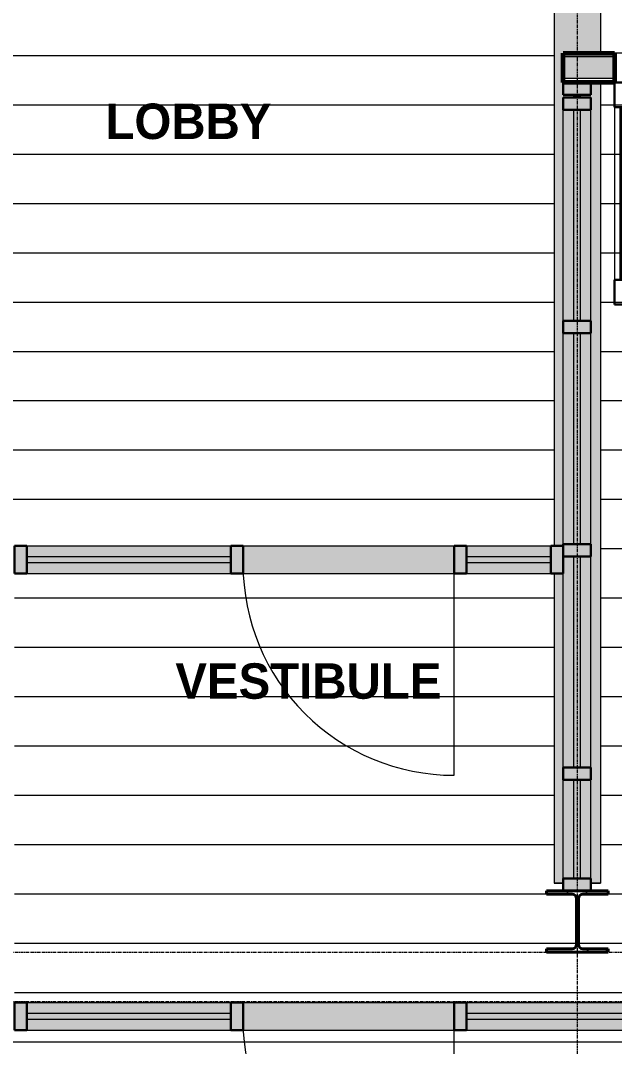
# Model space of a CAD drawing. Header units: inches. Extents: x 127 to 2210, y -1631 to -47.
# Drawn here: x 1710.7 to 1806.9, y -1532.9 to -1366.6 of the extents above; entities that cross this region are included whole.
import ezdxf

# ---------------------------------------------------------------- set-up
doc = ezdxf.new("R2010")
doc.units = ezdxf.units.IN
doc.header["$MEASUREMENT"] = 0
doc.linetypes.add('Grid Line 1_2_', pattern=[0.875, 0.5, -0.125, 0.125, -0.125])
for name, color, linetype, lineweight in [('A-AREA-IDEN', 2, 'Continuous', 9), ('A-DOOR', 31, 'Continuous', 18), ('A-DOOR-GLAZ', 31, 'Continuous', 40), ('A-GLAZ-CURT', 52, 'Continuous', 9), ('A-GLAZ-CWMG', 51, 'Continuous', 9), ('A-ROOF-PATT', 132, 'Continuous', 18), ('A-WALL', 113, 'Continuous', 18), ('A-WALL-PATT', 111, 'Continuous', 60), ('I-WALL', 2, 'Continuous', 18), ('S-BEAM', 12, 'Continuous', 9), ('S-COLS', 52, 'Continuous', 9), ('S-GRID', 1, 'Continuous', 9)]:
    doc.layers.add(name, color=color, linetype=linetype, lineweight=lineweight)
doc.styles.add('Century Gothic_B', font='GOTHICB.TTF', dxfattribs={"height": 5.744479})
pattern_1 = [(0, (0, 0), (20.48, 5.12), [0.845, -14.515, 0.845, -14.515, -81.92]), (0, (0, 0), (20.48, 5.12), [-30.72, 0.845, -29.875, 0.845, -14.515, -35.84]), (0, (0, 0), (20.48, 5.12), [-76.8, 0.845, -9.395, 0.845, -24.755]), (120, (7.68, 2.56), (-14.67405, 15.1762), [0.845, -14.515, 0.845, -14.515, -81.92]), (120, (7.68, 2.56), (-14.67405, 15.1762), [-30.72, 0.845, -29.875, 0.845, -14.515, -35.84]), (120, (7.68, 2.56), (-14.67405, 15.1762), [-76.8, 0.845, -9.395, 0.845, -24.755]), (240, (10.24, 12.8), (-5.80595, -20.2962), [0.845, -14.515, 0.845, -14.515, -81.92]), (240, (10.24, 12.8), (-5.80595, -20.2962), [-30.72, 0.845, -29.875, 0.845, -14.515, -35.84]), (240, (10.24, 12.8), (-5.80595, -20.2962), [-76.8, 0.845, -9.395, 0.845, -24.755])]

# ---------------------------------------------------------------- blocks, each defined once
blk = doc.blocks.new('System Panel - Exterior Glazing-V3-REFLECTED CEILING PLAN - OFFICE ANNEX')
at = {"layer": 'A-GLAZ-CURT', "transparency": 33554649}
blk.add_hatch(color=151, dxfattribs=at).paths.add_polyline_path([(16.53125, 0.25), (16.53125, 1.25), (-16.53125, 1.25), (-16.53125, 0.25)], flags=0)
at = {"layer": 'A-GLAZ-CURT', "color": 50, "lineweight": 18}
for p, q in [((-16.53125, 0.25), (-16.53125, 1.25)), ((-16.53125, 1.25), (16.53125, 1.25)), ((16.53125, 0.25), (-16.53125, 0.25)), ((16.53125, 1.25), (16.53125, 0.25))]:
    blk.add_line(p, q, dxfattribs=at)
at = {"layer": 'A-GLAZ-CURT', "color": 133}
for p, q in [((-16.53125, 1.25), (-16.53125, 0.25)), ((16.53125, 1.25), (16.53125, 0.25))]:
    blk.add_line(p, q, dxfattribs=at)
at = {"layer": 'A-GLAZ-CURT', "color": 143}
for p, q in [((-16.53125, 1.25), (16.53125, 1.25)), ((16.53125, 0.25), (-16.53125, 0.25))]:
    blk.add_line(p, q, dxfattribs=at)
blk = doc.blocks.new('System Panel - Exterior Glazing-436193-REFLECTED CEILING PLAN - OFFICE ANNEX')
at = {"layer": 'A-GLAZ-CURT', "transparency": 33554649}
blk.add_hatch(color=151, dxfattribs=at).paths.add_polyline_path([(17.59375, 0.25), (17.59375, 1.25), (-17.59375, 1.25), (-17.59375, 0.25)], flags=0)
at = {"layer": 'A-GLAZ-CURT', "color": 50, "lineweight": 18}
for p, q in [((-17.59375, 0.25), (-17.59375, 1.25)), ((-17.59375, 1.25), (17.59375, 1.25)), ((17.59375, 0.25), (-17.59375, 0.25)), ((17.59375, 1.25), (17.59375, 0.25))]:
    blk.add_line(p, q, dxfattribs=at)
at = {"layer": 'A-GLAZ-CURT', "color": 133}
for p, q in [((-17.59375, 1.25), (-17.59375, 0.25)), ((17.59375, 1.25), (17.59375, 0.25))]:
    blk.add_line(p, q, dxfattribs=at)
at = {"layer": 'A-GLAZ-CURT', "color": 143}
for p, q in [((-17.59375, 1.25), (17.59375, 1.25)), ((17.59375, 0.25), (-17.59375, 0.25))]:
    blk.add_line(p, q, dxfattribs=at)
blk = doc.blocks.new('Rectangular Mullion - Exterior 2_ x 4_5_-V6-REFLECTED CEILING PLAN - OFFICE ANNEX')
at = {"layer": 'A-GLAZ-CWMG'}
blk.add_hatch(color=170, dxfattribs=at).paths.add_polyline_path([(-2, 1.5), (-2, -3), (0, -3), (0, 1.5)], flags=0)
at = {"layer": 'A-GLAZ-CWMG', "color": 90, "lineweight": 30}
for p, q in [((-2, 1.5), (0, 1.5)), ((-2, -3), (-2, 1.5)), ((0, 1.5), (0, -3)), ((0, -3), (-2, -3))]:
    blk.add_line(p, q, dxfattribs=at)
blk = doc.blocks.new('Rectangular Mullion - Exterior 2_ x 4_5_-V7-REFLECTED CEILING PLAN - OFFICE ANNEX')
at = {"layer": 'A-GLAZ-CWMG'}
h = blk.add_hatch(color=170, dxfattribs=at)
h.paths.add_polyline_path([(1782.94, -1530.21), (1818.12, -1530.21), (1818.12, -1528.46), (1782.94, -1528.46)], flags=0)
h.paths.add_polyline_path([(1818.12, -1527.46), (1818.12, -1525.71), (1782.94, -1525.71), (1782.94, -1527.46)], flags=0)
blk.add_hatch(color=170, dxfattribs=at).paths.add_polyline_path([(1818.12, -1528.46), (1818.12, -1527.46), (1782.94, -1527.46), (1782.94, -1528.46)], flags=0)
at = {"layer": 'A-GLAZ-CWMG', "color": 7}
for p, q in [((1782.94, -1525.71), (1818.12, -1525.71)), ((1782.94, -1530.21), (1818.12, -1530.21))]:
    blk.add_line(p, q, dxfattribs=at)
blk = doc.blocks.new('Rectangular Mullion - Exterior 2_ x 4_5_-V10-REFLECTED CEILING PLAN - OFFICE ANNEX')
at = {"layer": 'A-GLAZ-CWMG'}
blk.add_hatch(color=170, dxfattribs=at).paths.add_polyline_path([(1, 1.5), (1, -3), (-1, -3), (-1, 1.5)], flags=0)
at = {"layer": 'A-GLAZ-CWMG', "color": 90, "lineweight": 30}
for p, q in [((1, 1.5), (-1, 1.5)), ((-1, 1.5), (-1, -3)), ((1, -3), (1, 1.5)), ((-1, -3), (1, -3))]:
    blk.add_line(p, q, dxfattribs=at)
blk = doc.blocks.new('Rectangular Mullion - Exterior 2_ x 4_5_-V11-REFLECTED CEILING PLAN - OFFICE ANNEX')
at = {"layer": 'A-GLAZ-CWMG'}
h = blk.add_hatch(color=170, dxfattribs=at)
h.paths.add_polyline_path([(368.69, -1488.27), (368.69, -1455.21), (366.94, -1455.21), (366.94, -1488.27)], flags=0)
h.paths.add_polyline_path([(369.69, -1488.27), (371.44, -1488.27), (371.44, -1455.21), (369.69, -1455.21), (369.69, -1468.26)], flags=0)
blk.add_hatch(color=170, dxfattribs=at).paths.add_polyline_path([(369.69, -1488.27), (369.69, -1455.21), (368.69, -1455.21), (368.69, -1488.27)], flags=0)
at = {"layer": 'A-GLAZ-CWMG', "color": 143}
for p, q in [((368.69, -1455.21), (366.94, -1455.21)), ((371.44, -1455.21), (369.69, -1455.21))]:
    blk.add_line(p, q, dxfattribs=at)
at = {"layer": 'A-GLAZ-CWMG', "color": 7}
for p, q in [((366.94, -1455.21), (366.94, -1488.27)), ((371.44, -1455.21), (371.44, -1488.27))]:
    blk.add_line(p, q, dxfattribs=at)
at = {"layer": 'A-GLAZ-CWMG', "color": 133}
blk.add_line((369.69, -1455.21), (368.69, -1455.21), dxfattribs=at)
blk = doc.blocks.new('Door_Single_Storefront - one-V12-REFLECTED CEILING PLAN - OFFICE ANNEX')
at = {"layer": 'A-DOOR', "color": 50}
blk.add_line((-17.09375, 34.1875), (-17.09375, 0), dxfattribs=at)
blk.add_arc((-17.09375, 0), 34.1875, 360, 90, dxfattribs=at)
blk = doc.blocks.new('Rectangular Mullion - Exterior 2_ x 4_5_-V13-REFLECTED CEILING PLAN - OFFICE ANNEX')
at = {"layer": 'A-GLAZ-CWMG'}
blk.add_hatch(color=170, dxfattribs=at).paths.add_polyline_path([(1754.36, -1530.21), (1780.94, -1530.21), (1780.94, -1525.71), (1746.75, -1525.71), (1746.75, -1530.21)], flags=0)
at = {"layer": 'A-GLAZ-CWMG', "color": 7}
for p, q in [((1746.75, -1525.71), (1780.94, -1525.71)), ((1746.75, -1530.21), (1780.94, -1530.21))]:
    blk.add_line(p, q, dxfattribs=at)
blk = doc.blocks.new('Rectangular Mullion - Exterior 2_ x 4_5_-V14-REFLECTED CEILING PLAN - OFFICE ANNEX')
at = {"layer": 'A-GLAZ-CWMG'}
blk.add_hatch(color=170, dxfattribs=at).paths.add_polyline_path([(1, 1.5), (1, -3), (-1, -3), (-1, 1.5)], flags=0)
at = {"layer": 'A-GLAZ-CWMG', "color": 90, "lineweight": 30}
for p, q in [((1, 1.5), (-1, 1.5)), ((-1, 1.5), (-1, -3)), ((1, -3), (1, 1.5)), ((-1, -3), (1, -3))]:
    blk.add_line(p, q, dxfattribs=at)
blk = doc.blocks.new('W-Wide Flange - W18X50-622134-REFLECTED CEILING PLAN - OFFICE ANNEX')
at = {"layer": 'S-BEAM'}
h = blk.add_hatch(color=71, dxfattribs=at)
h.paths.add_polyline_path([(1804.69, -1506.37), (1804.69, -1376.59), (1803.12, -1376.59), (1803.12, -1378.59), (1801.37, -1378.59), (1801.37, -1379.04), (1803.12, -1379.04), (1803.12, -1506.37), (1803.2, -1506.37)], flags=0)
h.paths.add_polyline_path([(1797.19, -1506.37), (1798.62, -1506.37), (1798.62, -1456.21), (1797.19, -1456.21), (1797.19, -1505.61)], flags=0)
h.paths.add_polyline_path([(1797.19, -1451.71), (1798.62, -1451.71), (1798.62, -1379.04), (1800.37, -1379.04), (1800.37, -1378.59), (1798.62, -1378.59), (1798.62, -1371.84), (1804.69, -1371.84), (1804.69, -1173.33), (1797.19, -1173.33), (1797.19, -1173.52), (1799.69, -1173.52), (1799.69, -1175.65), (1797.19, -1175.65), (1797.19, -1451.42)], flags=0)
h.paths.add_polyline_path([(1800.08, -1289.65), (1799.95, -1289.65), (1799.95, -1286.82), (1800.08, -1286.82), (1800.08, -1286.88), (1800.01, -1286.88), (1800.01, -1289.59), (1800.15, -1289.59), (1800.15, -1286.03), (1799.95, -1286.03), (1799.95, -1179.27), (1800.15, -1179.27), (1800.15, -1175.71), (1801.72, -1175.71), (1801.72, -1179.27), (1802.08, -1179.27), (1802.08, -1289.65), (1800.15, -1289.65)], flags=0)
h.paths.add_polyline_path([(1802.02, -1289.59), (1802.02, -1286.09), (1801.79, -1286.09), (1801.79, -1286.28), (1801.72, -1286.28), (1801.72, -1289.59)], flags=0)
h.paths.add_polyline_path([(1797.19, -1175.59), (1799.62, -1175.59), (1799.62, -1175.45), (1797.19, -1175.45)], flags=0)
h.paths.add_polyline_path([(1799.62, -1173.88), (1799.62, -1173.59), (1797.19, -1173.59), (1797.19, -1173.88), (1799.33, -1173.88)], flags=0)
h.paths.add_polyline_path([(1797.19, -1172.77), (1800.08, -1172.77), (1800.56, -1172.57), (1800.77, -1172.08), (1800.77, -1164.6), (1800.56, -1164.11), (1800.08, -1163.9), (1797.19, -1163.9), (1797.19, -1170.08)], flags=0)
h.paths.add_polyline_path([(1804.69, -1172.77), (1804.69, -1163.9), (1801.8, -1163.9), (1801.31, -1164.11), (1801.11, -1164.6), (1801.11, -1172.08), (1801.31, -1172.57), (1801.8, -1172.77), (1803.2, -1172.77)], flags=0)
h.paths.add_polyline_path([(1797.19, -1163.35), (1804.69, -1163.35), (1804.69, -800.04), (1797.19, -800.04), (1797.19, -1157.12)], flags=0)
blk.add_hatch(color=71, dxfattribs=at).paths.add_polyline_path([(1800.37, -1379.04), (1801.37, -1379.04), (1801.37, -1378.59), (1800.37, -1378.59)], flags=0)
at = {"layer": 'S-BEAM', "color": 7}
for p, q in [((1804.69, -1173.33), (1804.69, -1371.84)), ((1797.19, -1175.65), (1797.19, -1451.71)), ((1804.69, -1376.59), (1804.69, -1506.37)), ((1797.19, -1456.21), (1797.19, -1506.37)), ((1797.19, -1506.4), (1797.19, -1506.37)), ((1797.19, -1506.37), (1798.62, -1506.37)), ((1798.62, -1506.4), (1797.19, -1506.4)), ((1803.12, -1506.37), (1804.69, -1506.37)), ((1804.69, -1506.4), (1803.12, -1506.4)), ((1804.69, -1506.37), (1804.69, -1506.4))]:
    blk.add_line(p, q, dxfattribs=at)
blk = doc.blocks.new('Open Source Metal Building_Exterior_rvt-1-REFLECTED CEILING PLAN - OFFICE ANNEX')
at = {"layer": 'A-ROOF-PATT', "lineweight": 9}
h = blk.add_hatch(dxfattribs=at)
h.set_pattern_fill('FP_33', style=0, pattern_type=2)
h.set_pattern_definition([(180, (-24239.079, 21231.977), (1e-15, 7.993), [])])
h.paths.add_polyline_path([(2105.44, -1624.02), (2105.44, -1405.9), (2045.94, -1405.9), (2045.94, -1405.96), (2042.31, -1405.96), (2042.31, -1409.46), (2045.94, -1409.46), (2045.95, -1418.21), (2046.94, -1418.21), (2046.94, -1527.65), (2045.44, -1527.65), (2045.44, -1528.21), (2046.94, -1528.21), (2046.94, -1530.21), (1709.69, -1530.21), (1709.69, -1528.09), (777.4, -1528.09), (777.4, -1529.45), (774.57, -1529.45), (774.57, -1529.32), (774.63, -1529.32), (774.63, -1529.38), (777.34, -1529.38), (777.34, -1529.25), (773.78, -1529.25), (773.78, -1529.45), (491.06, -1529.45), (491.06, -1529.25), (487.5, -1529.25), (487.5, -1529.38), (490.21, -1529.38), (490.21, -1529.32), (490.27, -1529.32), (490.27, -1529.45), (487.44, -1529.45), (487.44, -1528.09), (487.19, -1528.09), (487.19, -1530.21), (366.94, -1530.21), (366.94, -1453.21), (367.7, -1453.21), (367.7, -1450.38), (367.83, -1450.38), (367.83, -1450.44), (367.76, -1450.44), (367.76, -1453.15), (367.9, -1453.15), (367.9, -1449.59), (367.7, -1449.59), (367.7, -1128.83), (367.9, -1128.83), (367.9, -1125.33), (367.76, -1125.33), (367.76, -1127.98), (367.83, -1127.98), (367.83, -1128.04), (367.7, -1128.04), (367.7, -1019.33), (370.44, -1019.33), (370.44, -1015.83), (367.94, -1015.83), (367.94, -1004.85), (370.44, -1004.85), (370.44, -1001.35), (188.44, -1001.35), (188.44, -1624.02), (1949.7, -1624.02)], flags=0)
h.paths.add_polyline_path([(1754.36, -1525.71), (2042.44, -1525.71), (2042.44, -1418.21), (2033.56, -1418.21), (2033.56, -1347.59), (2033.06, -1347.59), (2033.06, -1506.4), (2025.56, -1506.37), (2025.56, -1347.59), (1949.31, -1347.59), (1949.31, -1376.59), (1804.69, -1376.59), (1804.69, -1506.4), (1803.12, -1506.4), (1803.12, -1507.61), (1805.94, -1507.61), (1805.94, -1508.16), (1801.8, -1508.16), (1801.31, -1508.37), (1801.11, -1508.86), (1801.11, -1516.34), (1801.31, -1516.82), (1801.8, -1517.03), (1805.94, -1517.03), (1805.94, -1517.59), (1795.94, -1517.59), (1795.94, -1517.03), (1800.08, -1517.03), (1800.56, -1516.82), (1800.77, -1516.34), (1800.77, -1508.86), (1800.56, -1508.37), (1800.08, -1508.16), (1795.94, -1508.16), (1795.94, -1507.61), (1798.62, -1507.61), (1798.62, -1506.4), (1797.19, -1506.37), (1797.19, -1456.21), (1709.69, -1456.21), (1709.69, -1525.71), (1746.75, -1525.71)], flags=0)
h.paths.add_polyline_path([(452.12, -1525.71), (487.19, -1525.71), (487.19, -1516.84), (637.54, -1516.82), (637.75, -1516.34), (637.75, -1508.86), (637.54, -1508.37), (637.05, -1508.16), (632.92, -1508.16), (632.92, -1507.61), (642.92, -1507.61), (642.92, -1508.16), (638.78, -1508.16), (638.29, -1508.37), (638.09, -1508.86), (638.09, -1516.34), (638.32, -1516.84), (895.02, -1516.82), (895.23, -1516.34), (895.23, -1508.86), (895.02, -1508.37), (894.53, -1508.16), (890.39, -1508.16), (890.39, -1507.61), (900.39, -1507.61), (900.39, -1508.16), (896.26, -1508.16), (895.77, -1508.37), (895.56, -1508.86), (895.56, -1516.34), (895.79, -1516.84), (1102.03, -1516.84), (1102.03, -1331.96), (1118.6, -1331.96), (1118.6, -1017.21), (1082.4, -1017.21), (1082.4, -1012.46), (1116.03, -1012.46), (1116.03, -975.09), (1101.28, -975.09), (1101.28, -945.09), (1116.03, -945.09), (1116.03, -933.09), (1101.28, -933.09), (1101.28, -922.59), (1090.78, -922.59), (1090.78, -907.84), (1069.4, -907.84), (1069.4, -922.59), (949.4, -922.59), (949.4, -907.84), (928.03, -907.84), (928.03, -922.59), (917.53, -922.59), (917.53, -933.09), (902.78, -933.09), (902.78, -945.09), (917.53, -945.09), (917.53, -975.09), (902.78, -975.09), (902.78, -1012.46), (934.4, -1012.46), (934.4, -1017.21), (899.14, -1017.21), (899.14, -1506.4), (891.64, -1506.37), (891.64, -1015.33), (890.39, -1015.33), (890.39, -1014.77), (891.64, -1014.77), (891.64, -1005.9), (890.39, -1005.9), (890.39, -1005.35), (891.64, -1005.35), (891.64, -962.77), (641.67, -962.77), (641.67, -1005.35), (642.92, -1005.35), (642.92, -1005.9), (641.67, -1005.9), (641.67, -1014.77), (642.92, -1014.77), (642.92, -1015.33), (641.67, -1015.33), (641.67, -1506.4), (634.17, -1506.37), (634.17, -1015.33), (632.92, -1015.33), (632.92, -1014.77), (634.17, -1014.77), (634.17, -1005.9), (632.92, -1005.9), (632.92, -1005.35), (634.17, -1005.35), (634.17, -962.77), (627.56, -962.77), (627.56, -1012.71), (481.44, -1012.71), (481.44, -1127.7), (387.19, -1127.7), (387.19, -1506.4), (379.69, -1506.37), (379.69, -1173.33), (379.19, -1173.33), (379.19, -1507.61), (388.44, -1507.61), (388.44, -1508.16), (384.3, -1508.16), (383.81, -1508.37), (383.61, -1508.86), (383.61, -1516.34), (383.81, -1516.82), (384.3, -1517.03), (388.44, -1517.03), (388.44, -1517.59), (379.19, -1517.59), (379.19, -1522.46), (371.44, -1522.46), (371.44, -1525.71), (451.12, -1525.71)], flags=0)
h.paths.add_polyline_path([(2024.31, -1517.59), (2024.31, -1517.03), (2028.45, -1517.03), (2028.94, -1516.82), (2029.14, -1516.34), (2029.14, -1508.86), (2028.94, -1508.37), (2028.45, -1508.16), (2024.31, -1508.16), (2024.31, -1507.61), (2034.31, -1507.61), (2034.31, -1508.16), (2030.17, -1508.16), (2029.68, -1508.37), (2029.48, -1508.86), (2029.48, -1516.34), (2029.68, -1516.82), (2030.17, -1517.03), (2034.31, -1517.03), (2034.31, -1517.59), (2028.45, -1517.59)], flags=0)
h.paths.add_polyline_path([(192.44, -1517.59), (192.44, -1517.03), (196.58, -1517.03), (197.06, -1516.82), (197.27, -1516.34), (197.27, -1508.86), (197.06, -1508.37), (196.58, -1508.16), (192.44, -1508.16), (192.44, -1507.61), (202.44, -1507.61), (202.44, -1508.16), (198.3, -1508.16), (197.81, -1508.37), (197.61, -1508.86), (197.61, -1516.34), (197.81, -1516.82), (198.3, -1517.03), (202.44, -1517.03), (202.44, -1517.59), (196.58, -1517.59)], flags=0)
h.paths.add_polyline_path([(382.58, -1517.03), (383.06, -1516.82), (383.27, -1516.34), (383.27, -1508.86), (383.06, -1508.37), (382.58, -1508.16), (379.19, -1508.16), (379.19, -1517.03)], flags=0)
h.paths.add_polyline_path([(1591.49, -1516.84), (1591.98, -1516.82), (1592.18, -1516.34), (1592.18, -1508.86), (1591.98, -1508.37), (1591.49, -1508.16), (1589.78, -1508.16), (1589.78, -1516.84)], flags=0)
h.paths.add_polyline_path([(1593.21, -1516.84), (1704.94, -1516.84), (1704.94, -1451.71), (1797.19, -1451.71), (1797.19, -1175.65), (1796.85, -1175.65), (1796.85, -1175.52), (1796.92, -1175.52), (1796.92, -1175.59), (1797.19, -1175.59), (1797.19, -1175.45), (1796.06, -1175.45), (1796.06, -1175.65), (1644.06, -1175.65), (1644.06, -1175.45), (1640.5, -1175.45), (1640.5, -1175.59), (1643.21, -1175.59), (1643.21, -1175.52), (1643.27, -1175.52), (1643.27, -1175.65), (1640.44, -1175.65), (1640.44, -1173.52), (1797.19, -1173.52), (1797.19, -1173.33), (1795.94, -1173.33), (1795.94, -1172.77), (1797.19, -1172.77), (1797.19, -1163.9), (1795.94, -1163.9), (1795.94, -1163.35), (1797.19, -1163.35), (1797.19, -800.04), (1596.1, -800.04), (1596.1, -1005.35), (1597.35, -1005.35), (1597.35, -1005.9), (1596.1, -1005.9), (1596.1, -1014.77), (1597.35, -1014.77), (1597.35, -1015.33), (1596.1, -1015.33), (1596.1, -1163.35), (1597.35, -1163.35), (1597.35, -1163.9), (1596.1, -1163.9), (1596.1, -1172.77), (1597.35, -1172.77), (1597.35, -1173.33), (1596.1, -1173.33), (1596.1, -1506.4), (1589.78, -1506.4), (1589.78, -1507.61), (1597.35, -1507.61), (1597.35, -1508.16), (1593.21, -1508.16), (1592.73, -1508.37), (1592.52, -1508.86), (1592.52, -1516.34), (1592.75, -1516.84)], flags=0)
h.paths.add_polyline_path([(2029.13, -1507.06), (2029.13, -1506.43), (2029.49, -1506.43), (2029.49, -1507.06)], flags=0)
h.paths.add_polyline_path([(1592.18, -1507.06), (1592.18, -1506.43), (1592.53, -1506.43), (1592.53, -1507.06)], flags=0)
h.paths.add_polyline_path([(895.22, -1507.06), (895.22, -1506.43), (895.57, -1506.43), (895.57, -1507.06)], flags=0)
h.paths.add_polyline_path([(637.74, -1507.06), (637.74, -1506.43), (638.09, -1506.43), (638.09, -1507.06)], flags=0)
h.paths.add_polyline_path([(383.26, -1507.06), (383.26, -1506.43), (383.61, -1506.43), (383.61, -1507.06)], flags=0)
h.paths.add_polyline_path([(197.61, -1507.06), (197.26, -1507.06), (197.26, -1506.43), (197.61, -1506.43)], flags=0)
h.paths.add_polyline_path([(201.19, -1506.4), (193.69, -1506.37), (193.69, -1173.33), (192.44, -1173.33), (192.44, -1172.77), (193.69, -1172.77), (193.69, -1163.9), (192.44, -1163.9), (192.44, -1163.35), (193.69, -1163.35), (193.69, -1015.83), (201.19, -1015.83), (201.19, -1163.35), (202.44, -1163.35), (202.44, -1163.9), (201.19, -1163.9), (201.19, -1172.77), (202.44, -1172.77), (202.44, -1173.33), (201.19, -1173.33), (201.19, -1506.37)], flags=0)
h.paths.add_polyline_path([(1804.69, -1371.84), (1860.56, -1371.84), (1860.56, -800.04), (1804.69, -800.04), (1804.69, -1163.35), (1805.94, -1163.35), (1805.94, -1163.9), (1804.69, -1163.9), (1804.69, -1172.77), (1805.94, -1172.77), (1805.94, -1173.33), (1804.69, -1173.33), (1804.69, -1364.55)], flags=0)
h.paths.add_polyline_path([(1180.32, -1331.96), (1181.03, -1331.96), (1181.03, -1017.21), (1126.1, -1017.21), (1126.1, -1331.96), (1180.28, -1331.96)], flags=0)
h.paths.add_polyline_path([(1643.81, -1173.88), (1643.81, -1173.81), (1644, -1173.81), (1644, -1173.59), (1640.5, -1173.59), (1640.5, -1173.88), (1643.7, -1173.88)], flags=0)
h.paths.add_polyline_path([(1796.42, -1173.88), (1797.19, -1173.88), (1797.19, -1173.59), (1796.13, -1173.59), (1796.13, -1173.81), (1796.31, -1173.81), (1796.31, -1173.88)], flags=0)
h.paths.add_polyline_path([(379.19, -1172.66), (379.41, -1172.57), (379.61, -1172.08), (379.61, -1164.6), (379.41, -1164.11), (379.19, -1164.02), (379.19, -1172.57)], flags=0)
h.paths.add_polyline_path([(379.19, -1163.35), (379.69, -1163.35), (379.69, -1127.7), (379.19, -1127.7), (379.19, -1157.12)], flags=0)
h.paths.add_polyline_path([(387.19, -1122.95), (476.69, -1122.95), (476.69, -1012.71), (387.19, -1012.71), (387.19, -1014.77), (388.44, -1014.77), (388.44, -1015.33), (387.19, -1015.33)], flags=0)
h.paths.add_polyline_path([(379.69, -1122.95), (379.69, -1015.33), (379.19, -1015.33), (379.19, -1122.95)], flags=0)
h.paths.add_polyline_path([(201.19, -1015.33), (192.44, -1015.33), (192.44, -1014.77), (196.58, -1014.77), (197.06, -1014.57), (197.27, -1014.08), (197.27, -1006.6), (197.06, -1006.11), (196.58, -1005.9), (192.44, -1005.9), (192.44, -1005.35), (202.44, -1005.35), (202.44, -1005.9), (198.3, -1005.9), (197.81, -1006.11), (197.61, -1006.6), (197.61, -1014.08), (197.81, -1014.57), (198.3, -1014.77), (202.44, -1014.77), (202.44, -1015.33)], flags=0)
h.paths.add_polyline_path([(379.69, -1014.77), (379.69, -1012.71), (379.19, -1012.71), (379.19, -1014.77)], flags=0)
h.paths.add_polyline_path([(614.87, -1007.96), (622.81, -1007.96), (622.81, -698.96), (387.19, -698.96), (387.19, -1005.35), (388.44, -1005.35), (388.44, -1005.9), (387.19, -1005.9), (387.19, -1007.96), (582.31, -1007.96)], flags=0)
h.paths.add_polyline_path([(379.69, -1007.96), (379.69, -1005.9), (379.19, -1005.9), (379.19, -1007.96)], flags=0)
h.paths.add_polyline_path([(379.19, -1005.35), (379.69, -1005.35), (379.69, -698.96), (379.19, -698.96), (379.19, -1004.08)], flags=0)
h.paths.add_polyline_path([(649.19, -958.02), (891.64, -958.02), (891.64, -698.96), (641.67, -698.96), (641.67, -958.02), (647.43, -958.02)], flags=0)
h.paths.add_polyline_path([(634.17, -958.02), (634.17, -698.96), (627.56, -698.96), (627.56, -958.02)], flags=0)
h.paths.add_polyline_path([(1100.88, -931.59), (1100.5, -931.59), (1100.5, -931.26), (1100.88, -931.26)], flags=0)
h.paths.add_polyline_path([(926.53, -923.37), (926.2, -923.37), (926.2, -922.98), (926.53, -922.98)], flags=0)
at = {"layer": 'S-COLS'}
h = blk.add_hatch(dxfattribs=at)
h.set_pattern_fill('FP_34', color=256, style=0, pattern_type=2)
h.set_pattern_definition([(45, (0, 0), (-6.335677, 6.335677), []), (45, (0, 9.6), (-6.335677, 6.335677), [])])
h.paths.add_polyline_path([(1803.2, -1517.59), (1805.94, -1517.59), (1805.94, -1517.03), (1801.8, -1517.03), (1801.31, -1516.82), (1801.11, -1516.34), (1801.11, -1508.86), (1801.31, -1508.37), (1801.8, -1508.16), (1805.94, -1508.16), (1805.94, -1507.61), (1795.94, -1507.61), (1795.94, -1508.16), (1800.08, -1508.16), (1800.56, -1508.37), (1800.77, -1508.86), (1800.77, -1516.34), (1800.56, -1516.82), (1800.08, -1517.03), (1795.94, -1517.03), (1795.94, -1517.59)], flags=0)
at = {"layer": 'S-COLS', "color": 130, "lineweight": 40}
for p, q in [((1795.94, -1507.61), (1805.94, -1507.61)), ((1795.94, -1508.16), (1795.94, -1507.61)), ((1800.08, -1508.16), (1795.94, -1508.16)), ((1805.94, -1508.16), (1801.8, -1508.16)), ((1805.94, -1507.61), (1805.94, -1508.16)), ((1800.77, -1516.34), (1800.77, -1508.86)), ((1801.11, -1508.86), (1801.11, -1516.34)), ((1795.94, -1517.59), (1795.94, -1517.03)), ((1795.94, -1517.03), (1800.08, -1517.03)), ((1805.94, -1517.59), (1795.94, -1517.59)), ((1801.8, -1517.03), (1805.94, -1517.03)), ((1805.94, -1517.03), (1805.94, -1517.59))]:
    blk.add_line(p, q, dxfattribs=at)
for centre, start, end in [((1800.08, -1508.86), 0, 90), ((1801.8, -1508.86), 90, 180), ((1800.08, -1516.34), 270, 0), ((1801.8, -1516.34), 180, 270)]:
    blk.add_arc(centre, 0.691, start, end, dxfattribs=at)
at = {"layer": 'S-GRID', "linetype": 'Grid Line 1_2_'}
for p, q in [((1800.94, -1631.19), (1800.94, -124.28)), ((329.05, -1517.59), (2105.65, -1517.59)), ((329.05, -1525.59), (2105.65, -1525.59))]:
    blk.add_line(p, q, dxfattribs=at)
at = {"lineweight": 9}
for name, p in [('W-Wide Flange - W18X50-622134-REFLECTED CEILING PLAN - OFFICE ANNEX', (0, 0)), ('Rectangular Mullion - Exterior 2_ x 4_5_-V13-REFLECTED CEILING PLAN - OFFICE ANNEX', (0, 0)), ('Rectangular Mullion - Exterior 2_ x 4_5_-V7-REFLECTED CEILING PLAN - OFFICE ANNEX', (0, 0)), ('System Panel - Exterior Glazing-V3-REFLECTED CEILING PLAN - OFFICE ANNEX', (1728.22, -1528.71)), ('System Panel - Exterior Glazing-436193-REFLECTED CEILING PLAN - OFFICE ANNEX', (1800.53, -1528.71))]:
    blk.add_blockref(name, p, dxfattribs=at)
for name, p, rotation in [('Rectangular Mullion - Exterior 2_ x 4_5_-V6-REFLECTED CEILING PLAN - OFFICE ANNEX', (1709.69, -1528.71), 180), ('Rectangular Mullion - Exterior 2_ x 4_5_-V11-REFLECTED CEILING PLAN - OFFICE ANNEX', (256.48, -1897.15), 90), ('Door_Single_Storefront - one-V12-REFLECTED CEILING PLAN - OFFICE ANNEX', (1763.84, -1528.71), 180)]:
    blk.add_blockref(name, p, dxfattribs=dict(at, rotation=rotation))
at = {"lineweight": 9, "extrusion": (0, 0, -1), "rotation": 180}
for name, p in [('Rectangular Mullion - Exterior 2_ x 4_5_-V14-REFLECTED CEILING PLAN - OFFICE ANNEX', (-1745.75, -1528.71)), ('Rectangular Mullion - Exterior 2_ x 4_5_-V10-REFLECTED CEILING PLAN - OFFICE ANNEX', (-1781.94, -1528.71))]:
    blk.add_blockref(name, p, dxfattribs=at)
blk = doc.blocks.new('Single-Glass 1 - 36_ x 84_-564710-REFLECTED CEILING PLAN - OFFICE ANNEX')
at = {"layer": 'A-DOOR', "lineweight": 30}
for p, q in [((16, 34.375), (16, 38.375)), ((18, 38.375), (16, 38.375)), ((18, 34.375), (18, 38.375)), ((16, 34.375), (18, 34.375)), ((16, 6.375), (18, 6.375)), ((16, 2.375), (16, 6.375)), ((18, 2.375), (18, 6.375)), ((18, 2.375), (16, 2.375))]:
    blk.add_line(p, q, dxfattribs=at)
at = {"layer": 'A-DOOR', "lineweight": 9}
for p, q in [((16, 6.375), (16, 34.375)), ((18, 6.375), (18, 34.375))]:
    blk.add_line(p, q, dxfattribs=at)
blk.add_arc((18, 2.375), 36, 90, 180, dxfattribs=at)
at = {"layer": 'A-DOOR-GLAZ'}
blk.add_line((17, 34.375), (17, 6.375), dxfattribs=at)
blk = doc.blocks.new('System Panel - Exterior Glazing-696241-REFLECTED CEILING PLAN - OFFICE ANNEX')
at = {"layer": 'A-GLAZ-CURT', "transparency": 33554649}
blk.add_hatch(color=256, dxfattribs=at).paths.add_polyline_path([(-8, 0.25), (8, 0.25), (8, 1.25), (-8, 1.25)], flags=0)
at = {"layer": 'A-GLAZ-CURT', "lineweight": 18}
for p, q in [((-8, 0.25), (-8, 1.25)), ((-8, 1.25), (8, 1.25)), ((8, 0.25), (-8, 0.25)), ((8, 1.25), (8, 0.25))]:
    blk.add_line(p, q, dxfattribs=at)
at = {"layer": 'A-GLAZ-CURT'}
for p, q in [((-8, 1.25), (-8, 0.25)), ((-8, 1.25), (8, 1.25)), ((8, 0.25), (-8, 0.25)), ((8, 1.25), (8, 0.25))]:
    blk.add_line(p, q, dxfattribs=at)
blk = doc.blocks.new('System Panel - Exterior Glazing-430016-REFLECTED CEILING PLAN - OFFICE ANNEX')
at = {"layer": 'A-GLAZ-CURT', "transparency": 33554649}
blk.add_hatch(color=256, dxfattribs=at).paths.add_polyline_path([(-17.09375, 0.25), (17.09375, 0.25), (17.09375, 1.25), (-17.09375, 1.25)], flags=0)
at = {"layer": 'A-GLAZ-CURT', "lineweight": 18}
for p, q in [((-17.09375, 0.25), (-17.09375, 1.25)), ((-17.09375, 1.25), (17.09375, 1.25)), ((17.09375, 0.25), (-17.09375, 0.25)), ((17.09375, 1.25), (17.09375, 0.25))]:
    blk.add_line(p, q, dxfattribs=at)
at = {"layer": 'A-GLAZ-CURT'}
for p, q in [((-17.09375, 1.25), (-17.09375, 0.25)), ((-17.09375, 1.25), (17.09375, 1.25)), ((17.09375, 0.25), (-17.09375, 0.25)), ((17.09375, 1.25), (17.09375, 0.25))]:
    blk.add_line(p, q, dxfattribs=at)
blk = doc.blocks.new('System Panel - Exterior Glazing-696223-REFLECTED CEILING PLAN - OFFICE ANNEX')
at = {"layer": 'A-GLAZ-CURT', "transparency": 33554649}
blk.add_hatch(color=256, dxfattribs=at).paths.add_polyline_path([(-0.23, 0.25), (0.23, 0.25), (0.23, 1.25), (-0.23, 1.25)], flags=0)
at = {"layer": 'A-GLAZ-CURT', "lineweight": 18}
for p, q in [((-0.23, 0.25), (-0.23, 1.25)), ((-0.23, 1.25), (0.23, 1.25)), ((0.23, 0.25), (-0.23, 0.25)), ((0.23, 1.25), (0.23, 0.25))]:
    blk.add_line(p, q, dxfattribs=at)
at = {"layer": 'A-GLAZ-CURT'}
for p, q in [((-0.23, 1.25), (0.23, 1.25)), ((0.23, 0.25), (-0.23, 0.25))]:
    blk.add_line(p, q, dxfattribs=at)
blk = doc.blocks.new('Rectangular Mullion - Exterior 2_ x 4_5_-430060-REFLECTED CEILING PLAN - OFFICE ANNEX')
at = {"layer": 'A-GLAZ-CWMG'}
blk.add_hatch(color=256, dxfattribs=at).paths.add_polyline_path([(-2, 1.5), (0, 1.5), (0, -3), (-2, -3)], flags=0)
at = {"layer": 'A-GLAZ-CWMG', "lineweight": 30}
for p, q in [((0, 1.5), (-2, 1.5)), ((-2, 1.5), (-2, -3)), ((0, -3), (0, 1.5)), ((-2, -3), (0, -3))]:
    blk.add_line(p, q, dxfattribs=at)
blk = doc.blocks.new('Rectangular Mullion - Exterior 2_ x 4_5_-430056-REFLECTED CEILING PLAN - OFFICE ANNEX')
at = {"layer": 'A-GLAZ-CWMG'}
blk.add_hatch(color=256, dxfattribs=at).paths.add_polyline_path([(-1, 1.5), (1, 1.5), (1, -3), (-1, -3)], flags=0)
at = {"layer": 'A-GLAZ-CWMG', "lineweight": 30}
for p, q in [((1, 1.5), (-1, 1.5)), ((-1, 1.5), (-1, -3)), ((1, -3), (1, 1.5)), ((-1, -3), (1, -3))]:
    blk.add_line(p, q, dxfattribs=at)
blk = doc.blocks.new('Rectangular Mullion - Exterior 2_ x 4_5_-430069-REFLECTED CEILING PLAN - OFFICE ANNEX')
at = {"layer": 'A-GLAZ-CWMG'}
blk.add_hatch(color=256, dxfattribs=at).paths.add_polyline_path([(0, 1.5), (-2, 1.5), (-2, -3), (0, -3)], flags=0)
at = {"layer": 'A-GLAZ-CWMG', "lineweight": 30}
for p, q in [((-2, 1.5), (0, 1.5)), ((-2, -3), (-2, 1.5)), ((0, 1.5), (0, -3)), ((0, -3), (-2, -3))]:
    blk.add_line(p, q, dxfattribs=at)
blk = doc.blocks.new('Rectangular Mullion - Exterior 2_ x 4_5_-435971-REFLECTED CEILING PLAN - OFFICE ANNEX')
at = {"layer": 'A-GLAZ-CWMG'}
h = blk.add_hatch(color=256, dxfattribs=at)
h.paths.add_polyline_path([(1800.37, -1415.23), (1800.37, -1381.04), (1798.62, -1381.04), (1798.62, -1415.23)], flags=0)
h.paths.add_polyline_path([(1803.12, -1415.23), (1803.12, -1381.04), (1801.37, -1381.04), (1801.37, -1415.23)], flags=0)
blk.add_hatch(color=256, dxfattribs=at).paths.add_polyline_path([(1801.37, -1415.23), (1801.37, -1381.04), (1800.37, -1381.04), (1800.37, -1415.23)], flags=0)
for p, q in [((1798.62, -1415.23), (1798.62, -1381.04)), ((1803.12, -1415.23), (1803.12, -1381.04))]:
    blk.add_line(p, q, dxfattribs=at)
blk = doc.blocks.new('System Panel - Exterior Glazing-430013-REFLECTED CEILING PLAN - OFFICE ANNEX')
at = {"layer": 'A-GLAZ-CURT', "transparency": 33554649}
blk.add_hatch(color=256, dxfattribs=at).paths.add_polyline_path([(16.53125, 0.25), (16.53125, 1.25), (-16.53125, 1.25), (-16.53125, 0.25)], flags=0)
at = {"layer": 'A-GLAZ-CURT', "lineweight": 18}
for p, q in [((-16.53125, 0.25), (-16.53125, 1.25)), ((-16.53125, 1.25), (16.53125, 1.25)), ((16.53125, 0.25), (-16.53125, 0.25)), ((16.53125, 1.25), (16.53125, 0.25))]:
    blk.add_line(p, q, dxfattribs=at)
at = {"layer": 'A-GLAZ-CURT'}
for p, q in [((-16.53125, 1.25), (-16.53125, 0.25)), ((-16.53125, 1.25), (16.53125, 1.25)), ((16.53125, 0.25), (-16.53125, 0.25)), ((16.53125, 1.25), (16.53125, 0.25))]:
    blk.add_line(p, q, dxfattribs=at)
blk = doc.blocks.new('Door_Single_Storefront - one-561384-REFLECTED CEILING PLAN - OFFICE ANNEX')
at = {"layer": 'A-DOOR'}
blk.add_line((-17.09375, 34.1875), (-17.09375, 0), dxfattribs=at)
blk.add_arc((-17.09375, 0), 34.1875, 360, 90, dxfattribs=at)
blk = doc.blocks.new('Rectangular Mullion - Exterior 2_ x 4_5_-430019-REFLECTED CEILING PLAN - OFFICE ANNEX')
at = {"layer": 'A-GLAZ-CWMG'}
blk.add_hatch(color=256, dxfattribs=at).paths.add_polyline_path([(0, 1.5), (0, -3), (-2, -3), (-2, 1.5)], flags=0)
at = {"layer": 'A-GLAZ-CWMG', "lineweight": 30}
for p, q in [((0, 1.5), (-2, 1.5)), ((-2, 1.5), (-2, -3)), ((0, -3), (0, 1.5)), ((-2, -3), (0, -3))]:
    blk.add_line(p, q, dxfattribs=at)
blk = doc.blocks.new('Rectangular Mullion - Exterior 2_ x 4_5_-430022-REFLECTED CEILING PLAN - OFFICE ANNEX')
at = {"layer": 'A-GLAZ-CWMG'}
blk.add_hatch(color=256, dxfattribs=at).paths.add_polyline_path([(-2, 1.5), (-2, -3), (0, -3), (0, 1.5)], flags=0)
at = {"layer": 'A-GLAZ-CWMG', "lineweight": 30}
for p, q in [((-2, 1.5), (0, 1.5)), ((-2, -3), (-2, 1.5)), ((0, 1.5), (0, -3)), ((0, -3), (-2, -3))]:
    blk.add_line(p, q, dxfattribs=at)
blk = doc.blocks.new('Rectangular Mullion - Exterior 2_ x 4_5_-430007-REFLECTED CEILING PLAN - OFFICE ANNEX')
at = {"layer": 'A-GLAZ-CWMG'}
blk.add_hatch(color=256, dxfattribs=at).paths.add_polyline_path([(1754.36, -1456.21), (1780.94, -1456.21), (1780.94, -1451.71), (1746.75, -1451.71), (1746.75, -1456.21)], flags=0)
for p, q in [((1746.75, -1451.71), (1780.94, -1451.71)), ((1746.75, -1456.21), (1780.94, -1456.21))]:
    blk.add_line(p, q, dxfattribs=at)
blk = doc.blocks.new('Rectangular Mullion - Exterior 2_ x 4_5_-430008-REFLECTED CEILING PLAN - OFFICE ANNEX')
at = {"layer": 'A-GLAZ-CWMG'}
blk.add_hatch(color=256, dxfattribs=at).paths.add_polyline_path([(1, 1.5), (1, -3), (-1, -3), (-1, 1.5)], flags=0)
at = {"layer": 'A-GLAZ-CWMG', "lineweight": 30}
for p, q in [((1, 1.5), (-1, 1.5)), ((-1, 1.5), (-1, -3)), ((1, -3), (1, 1.5)), ((-1, -3), (1, -3))]:
    blk.add_line(p, q, dxfattribs=at)
blk = doc.blocks.new('System Panel - Exterior Glazing-696174-REFLECTED CEILING PLAN - OFFICE ANNEX')
at = {"layer": 'A-GLAZ-CURT', "transparency": 33554649}
blk.add_hatch(color=256, dxfattribs=at).paths.add_polyline_path([(6.84375, 0.25), (6.84375, 1.25), (-6.84375, 1.25), (-6.84375, 0.25)], flags=0)
at = {"layer": 'A-GLAZ-CURT', "lineweight": 18}
for p, q in [((-6.84375, 0.25), (-6.84375, 1.25)), ((-6.84375, 1.25), (6.84375, 1.25)), ((6.84375, 0.25), (-6.84375, 0.25)), ((6.84375, 1.25), (6.84375, 0.25))]:
    blk.add_line(p, q, dxfattribs=at)
at = {"layer": 'A-GLAZ-CURT'}
for p, q in [((-6.84375, 1.25), (-6.84375, 0.25)), ((-6.84375, 1.25), (6.84375, 1.25)), ((6.84375, 0.25), (-6.84375, 0.25)), ((6.84375, 1.25), (6.84375, 0.25))]:
    blk.add_line(p, q, dxfattribs=at)
blk = doc.blocks.new('Rectangular Mullion - Exterior 2_ x 4_5_-696173-REFLECTED CEILING PLAN - OFFICE ANNEX')
at = {"layer": 'A-GLAZ-CWMG'}
h = blk.add_hatch(color=256, dxfattribs=at)
h.paths.add_polyline_path([(1782.94, -1456.21), (1796.62, -1456.21), (1796.62, -1454.46), (1782.94, -1454.46)], flags=0)
h.paths.add_polyline_path([(1796.62, -1453.46), (1796.62, -1451.71), (1782.94, -1451.71), (1782.94, -1453.46)], flags=0)
blk.add_hatch(color=256, dxfattribs=at).paths.add_polyline_path([(1796.62, -1454.46), (1796.62, -1453.46), (1782.94, -1453.46), (1782.94, -1454.46)], flags=0)
for p, q in [((1782.94, -1451.71), (1796.62, -1451.71)), ((1796.62, -1453.46), (1796.62, -1451.71)), ((1796.62, -1454.46), (1796.62, -1453.46)), ((1796.62, -1456.21), (1796.62, -1454.46)), ((1782.94, -1456.21), (1796.62, -1456.21))]:
    blk.add_line(p, q, dxfattribs=at)
blk = doc.blocks.new('Rectangular Mullion - Exterior 2_ x 4_5_-430012-REFLECTED CEILING PLAN - OFFICE ANNEX')
at = {"layer": 'A-GLAZ-CWMG'}
h = blk.add_hatch(color=256, dxfattribs=at)
h.paths.add_polyline_path([(1744.75, -1456.21), (1744.75, -1454.46), (1711.69, -1454.46), (1711.69, -1456.21)], flags=0)
h.paths.add_polyline_path([(1744.75, -1453.46), (1744.75, -1451.71), (1711.69, -1451.71), (1711.69, -1453.46)], flags=0)
blk.add_hatch(color=256, dxfattribs=at).paths.add_polyline_path([(1744.75, -1454.46), (1744.75, -1453.46), (1711.69, -1453.46), (1711.69, -1454.46)], flags=0)
for p, q in [((1711.69, -1451.71), (1711.69, -1453.46)), ((1711.69, -1451.71), (1744.75, -1451.71)), ((1711.69, -1453.46), (1711.69, -1454.46)), ((1711.69, -1454.46), (1711.69, -1456.21)), ((1711.69, -1456.21), (1744.75, -1456.21))]:
    blk.add_line(p, q, dxfattribs=at)
blk = doc.blocks.new('Rectangular Mullion - Exterior 2_ x 4_5_-696239-REFLECTED CEILING PLAN - OFFICE ANNEX')
at = {"layer": 'A-GLAZ-CWMG'}
h = blk.add_hatch(color=256, dxfattribs=at)
h.paths.add_polyline_path([(1798.62, -1505.61), (1800.37, -1505.61), (1800.37, -1489.61), (1798.62, -1489.61), (1798.62, -1494.19)], flags=0)
h.paths.add_polyline_path([(1803.12, -1505.61), (1803.12, -1489.61), (1801.37, -1489.61), (1801.37, -1505.61)], flags=0)
blk.add_hatch(color=256, dxfattribs=at).paths.add_polyline_path([(1800.37, -1505.61), (1801.37, -1505.61), (1801.37, -1489.61), (1800.37, -1489.61), (1800.37, -1494.19)], flags=0)
for p, q in [((1798.62, -1505.61), (1798.62, -1489.61)), ((1803.12, -1505.61), (1803.12, -1489.61)), ((1798.62, -1505.61), (1800.37, -1505.61)), ((1800.37, -1505.61), (1801.37, -1505.61)), ((1801.37, -1505.61), (1803.12, -1505.61))]:
    blk.add_line(p, q, dxfattribs=at)
blk = doc.blocks.new('Rectangular Mullion - Exterior 2_ x 4_5_-V25-REFLECTED CEILING PLAN - OFFICE ANNEX')
at = {"layer": 'A-GLAZ-CWMG'}
h = blk.add_hatch(color=256, dxfattribs=at)
h.paths.add_polyline_path([(1800.37, -1487.61), (1800.37, -1453.42), (1798.62, -1453.42), (1798.62, -1487.61)], flags=0)
h.paths.add_polyline_path([(1801.37, -1487.61), (1803.12, -1487.61), (1803.12, -1453.42), (1801.37, -1453.42), (1801.37, -1468.26)], flags=0)
blk.add_hatch(color=256, dxfattribs=at).paths.add_polyline_path([(1801.37, -1487.61), (1801.37, -1453.42), (1800.37, -1453.42), (1800.37, -1487.61)], flags=0)
for p, q in [((1803.12, -1487.61), (1803.12, -1453.42)), ((1798.62, -1487.61), (1798.62, -1456.21))]:
    blk.add_line(p, q, dxfattribs=at)

msp = doc.modelspace()

# ---------------------------------------------------------------- hatches: boundary and pattern name
at = {"layer": 'A-WALL-PATT', "lineweight": 9}
h = msp.add_hatch(dxfattribs=at)
h.set_pattern_fill('FP_1', color=256, style=0, pattern_type=2)
h.set_pattern_definition(pattern_1)
h.paths.add_polyline_path([(1944.56, -1372.46), (1944.56, -1371.84), (1865.31, -1371.84), (1865.31, -1372.46)], flags=0)
h.paths.add_polyline_path([(1798.62, -1372.46), (1806.94, -1372.46), (1806.94, -1371.84), (1798.62, -1371.84)], flags=0)
h.paths.add_polyline_path([(1861.19, -1372.46), (1861.19, -1371.84), (1842.94, -1371.84), (1842.94, -1372.46)], flags=0)
h = msp.add_hatch(dxfattribs=at)
h.set_pattern_fill('FP_1', color=256, style=0, pattern_type=2)
h.set_pattern_definition(pattern_1)
h.paths.add_polyline_path([(1944.56, -1376.59), (1948.69, -1376.59), (1948.69, -1375.96), (1842.94, -1375.96), (1842.94, -1376.59)], flags=0)
h.paths.add_polyline_path([(1798.62, -1376.59), (1806.94, -1376.59), (1806.94, -1375.96), (1798.62, -1375.96)], flags=0)
at = {"layer": 'I-WALL', "lineweight": 5}
h = msp.add_hatch(color=256, dxfattribs=at)
h.paths.add_polyline_path([(1945.19, -1375.96), (1945.19, -1372.46), (1842.94, -1372.46), (1842.94, -1375.96), (1944.56, -1375.96)], flags=0)
h.paths.add_polyline_path([(1806.94, -1375.96), (1806.94, -1372.46), (1798.62, -1372.46), (1798.62, -1375.96)], flags=0)

# ---------------------------------------------------------------- linework, layer by layer
at = {"layer": 'A-WALL'}
for p, q in [((1806.94, -1372.46), (1798.62, -1372.46)), ((1806.94, -1375.96), (1798.62, -1375.96))]:
    msp.add_line(p, q, dxfattribs=at)
at = {"layer": 'I-WALL', "lineweight": 60}
for p, q in [((1798.62, -1371.84), (1806.94, -1371.84)), ((1798.62, -1376.59), (1798.62, -1371.84)), ((1806.94, -1371.84), (1806.94, -1376.59)), ((1806.94, -1376.59), (1798.62, -1376.59))]:
    msp.add_line(p, q, dxfattribs=at)
at = {"layer": 'I-WALL'}
for p, q in [((1842.94, -1371.84), (1806.94, -1371.84)), ((1806.94, -1376.59), (1842.94, -1376.59))]:
    msp.add_line(p, q, dxfattribs=at)

# ---------------------------------------------------------------- block references
at = {"layer": 'A-DOOR', "rotation": 180}
for name, p in [('Single-Glass 1 - 36_ x 84_-564710-REFLECTED CEILING PLAN - OFFICE ANNEX', (1824.94, -1374.21)), ('Door_Single_Storefront - one-561384-REFLECTED CEILING PLAN - OFFICE ANNEX', (1763.84, -1454.71))]:
    msp.add_blockref(name, p, dxfattribs=at)
at = {"layer": 'A-GLAZ-CURT', "rotation": 90}
for name, p in [('System Panel - Exterior Glazing-696223-REFLECTED CEILING PLAN - OFFICE ANNEX', (1801.62, -1378.81)), ('System Panel - Exterior Glazing-430016-REFLECTED CEILING PLAN - OFFICE ANNEX', (1801.62, -1398.14)), ('System Panel - Exterior Glazing-430016-REFLECTED CEILING PLAN - OFFICE ANNEX', (1801.62, -1434.32)), ('System Panel - Exterior Glazing-430016-REFLECTED CEILING PLAN - OFFICE ANNEX', (1801.62, -1470.51)), ('System Panel - Exterior Glazing-696241-REFLECTED CEILING PLAN - OFFICE ANNEX', (1801.62, -1497.61))]:
    msp.add_blockref(name, p, dxfattribs=at)
at = {"layer": 'A-GLAZ-CURT'}
for name, p in [('System Panel - Exterior Glazing-430013-REFLECTED CEILING PLAN - OFFICE ANNEX', (1728.22, -1454.71)), ('System Panel - Exterior Glazing-696174-REFLECTED CEILING PLAN - OFFICE ANNEX', (1789.78, -1454.71))]:
    msp.add_blockref(name, p, dxfattribs=at)
at = {"layer": 'A-GLAZ-CWMG', "extrusion": (0, 0, -1)}
for name, p, rotation in [('Rectangular Mullion - Exterior 2_ x 4_5_-430060-REFLECTED CEILING PLAN - OFFICE ANNEX', (-1801.62, -1376.59), 90), ('Rectangular Mullion - Exterior 2_ x 4_5_-430056-REFLECTED CEILING PLAN - OFFICE ANNEX', (-1801.62, -1380.04), 90), ('Rectangular Mullion - Exterior 2_ x 4_5_-430056-REFLECTED CEILING PLAN - OFFICE ANNEX', (-1801.62, -1416.23), 90), ('Rectangular Mullion - Exterior 2_ x 4_5_-430008-REFLECTED CEILING PLAN - OFFICE ANNEX', (-1745.75, -1454.71), 180), ('Rectangular Mullion - Exterior 2_ x 4_5_-430008-REFLECTED CEILING PLAN - OFFICE ANNEX', (-1781.94, -1454.71), 180), ('Rectangular Mullion - Exterior 2_ x 4_5_-430019-REFLECTED CEILING PLAN - OFFICE ANNEX', (-1798.62, -1454.71), 180), ('Rectangular Mullion - Exterior 2_ x 4_5_-430056-REFLECTED CEILING PLAN - OFFICE ANNEX', (-1801.62, -1452.42), 90), ('Rectangular Mullion - Exterior 2_ x 4_5_-430056-REFLECTED CEILING PLAN - OFFICE ANNEX', (-1801.62, -1488.61), 90)]:
    msp.add_blockref(name, p, dxfattribs=dict(at, rotation=rotation))
at = {"layer": 'A-GLAZ-CWMG'}
for name, p in [('Rectangular Mullion - Exterior 2_ x 4_5_-435971-REFLECTED CEILING PLAN - OFFICE ANNEX', (0, 0)), ('Rectangular Mullion - Exterior 2_ x 4_5_-435971-REFLECTED CEILING PLAN - OFFICE ANNEX', (0, -36.19)), ('Rectangular Mullion - Exterior 2_ x 4_5_-430012-REFLECTED CEILING PLAN - OFFICE ANNEX', (0, 0)), ('Rectangular Mullion - Exterior 2_ x 4_5_-430007-REFLECTED CEILING PLAN - OFFICE ANNEX', (0, 0)), ('Rectangular Mullion - Exterior 2_ x 4_5_-696173-REFLECTED CEILING PLAN - OFFICE ANNEX', (0, 0)), ('Rectangular Mullion - Exterior 2_ x 4_5_-V25-REFLECTED CEILING PLAN - OFFICE ANNEX', (0, 0)), ('Rectangular Mullion - Exterior 2_ x 4_5_-696239-REFLECTED CEILING PLAN - OFFICE ANNEX', (0, 0))]:
    msp.add_blockref(name, p, dxfattribs=at)
for name, p, rotation in [('Rectangular Mullion - Exterior 2_ x 4_5_-430022-REFLECTED CEILING PLAN - OFFICE ANNEX', (1709.69, -1454.71), 180), ('Rectangular Mullion - Exterior 2_ x 4_5_-430069-REFLECTED CEILING PLAN - OFFICE ANNEX', (1801.62, -1507.61), 270)]:
    msp.add_blockref(name, p, dxfattribs=dict(at, rotation=rotation))

# ---------------------------------------------------------------- texts
at = {"layer": 'A-AREA-IDEN', "char_height": 5.744, "attachment_point": 2, "line_spacing_factor": 0.984796, "style": 'Century Gothic_B'}
for s, insert, width in [('LOBBY', (1737.9, -1380.02), 29.304), ('VESTIBULE', (1757.33, -1470.75), 44.208)]:
    msp.add_mtext(s, dxfattribs=dict(at, insert=insert, width=width))

# ---------------------------------------------------------------- next in the draw order: block references
at = {"lineweight": 5}
msp.add_blockref('Open Source Metal Building_Exterior_rvt-1-REFLECTED CEILING PLAN - OFFICE ANNEX', (0, 0), dxfattribs=at)

doc.saveas('drawing.dxf')
